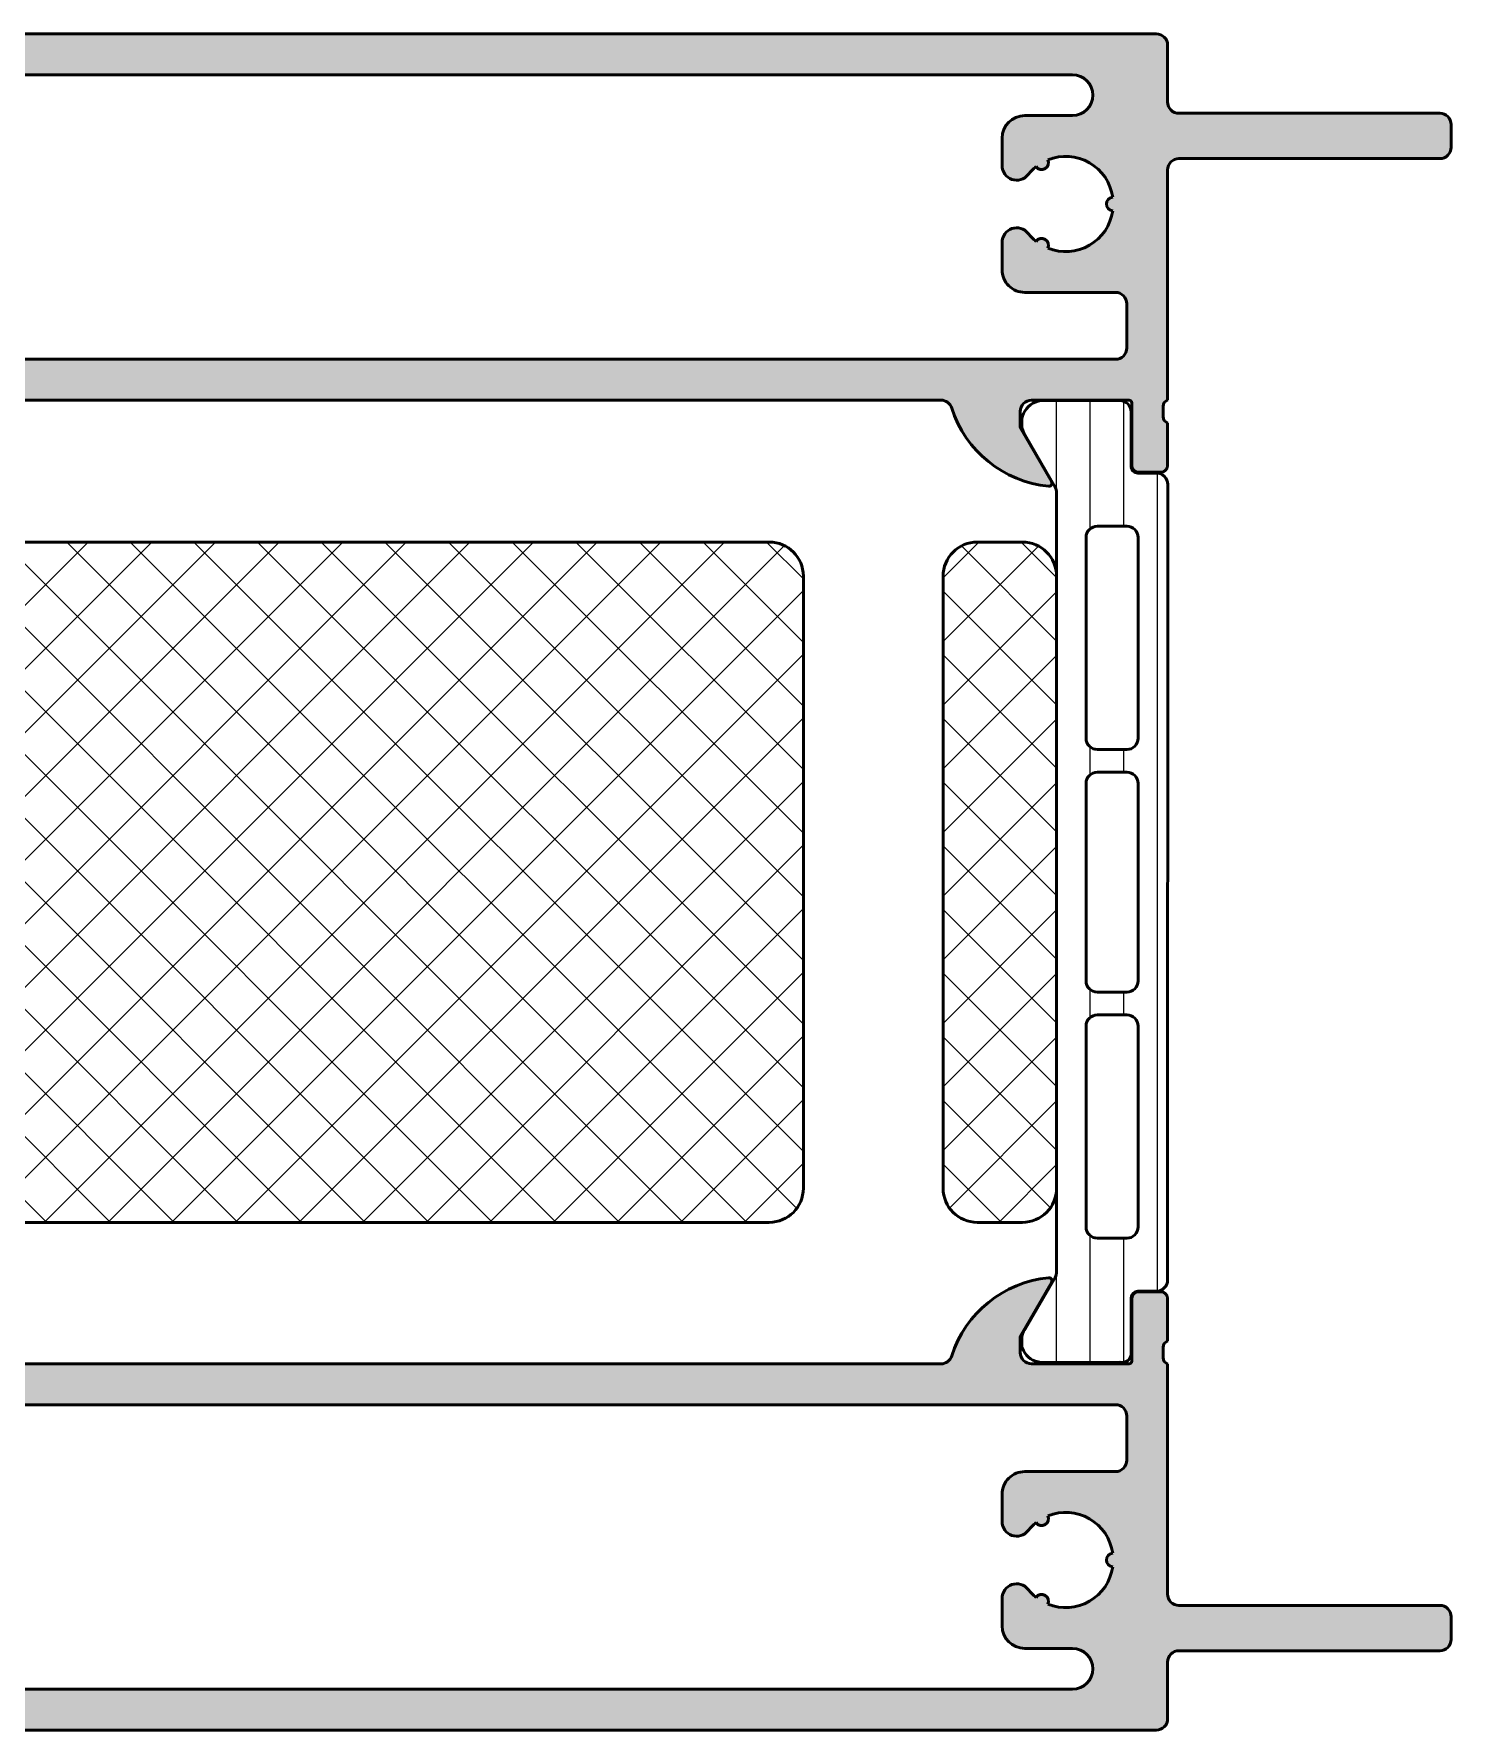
# Model space of a CAD drawing. Extents: x -13 to 113, y 0 to 75.
# Drawn here: x 50 to 112.5, y 0 to 74.8 of the extents above; entities that cross this region are included whole.
import ezdxf

# ---------------------------------------------------------------- set-up
doc = ezdxf.new("R2010")
doc.units = 0
for name, color, linetype, lineweight in [('0S-Alu contour', 7, 'Continuous', 50), ('0S-Alu hatch', 252, 'Continuous', 25), ('0S-Plastic contour', 254, 'Continuous', 50), ('0S-Plastic hatch', 253, 'Continuous', 25), ('0S-PT contour', 91, 'Continuous', 50), ('0S-PT hatch', 103, 'Continuous', 25)]:
    doc.layers.add(name, color=color, linetype=linetype, lineweight=lineweight)
pattern_1 = [(135, (0, 0), (-1.403165018917055, -1.403165018917055), []), (225, (0, 0), (1.403165018917055, -1.403165018917055), [])]

# ---------------------------------------------------------------- blocks, each defined once
blk = doc.blocks.new('361490__00888C1B_1EA2_443B_A44E_AD9E6D1DE058_')
at = {"layer": '0S-Alu hatch'}
h = blk.add_hatch(color=256, dxfattribs=at)
edge = h.paths.add_edge_path()
edge.add_line((2.84e-14, 16.15057605222984), (-2.84e-14, 6.000576052229931))
edge.add_ellipse((-0.5000000000000427, 6.000576052229944), major_axis=(-0.5000000000000142, 0), ratio=1, start_angle=90.00000000000489, end_angle=180, ccw=False)
edge.add_line((-0.5, 5.500576052229931), (-11.99999999999997, 5.500576052229902))
edge.add_arc((-12.00000000000002, 5.000576052229924), 0.4999999999999787, 89.99999999999451, 180)
edge.add_line((-12.5, 5.000576052229924), (-12.49999999999997, 4.000576052229931))
edge.add_arc((-12.00000000000002, 4.000576052229882), 0.4999999999999512, 180, 269.9999999999864)
edge.add_line((-12.00000000000014, 3.500576052229931), (-0.5000000000000285, 3.500576052229931))
edge.add_ellipse((-0.4999999999999789, 3.00057605222998), major_axis=(-0.4999999999999503, 0), ratio=1, start_angle=180, end_angle=270.0000000000057, ccw=False)
edge.add_line((-2.84e-14, 3.00057605222998), (0, 0.5005760522298885))
edge.add_arc((0.5000000000000498, 0.5005760522299099), 0.5000000000000498, 180, 270.0000000000073)
edge.add_line((0.5000000000001136, 0.0005760522298601), (99.50000000000001, 0.0005760522298885))
edge.add_arc((99.50000000000009, 0.500576052229838), 0.4999999999999432, 269.9999999999951, 360)
edge.add_line((100, 0.500576052229838), (100.0000000000001, 3.000576052229996))
edge.add_ellipse((100.5000000000001, 3.000576052229956), major_axis=(-0.5, 0), ratio=1, start_angle=269.99999999999676, end_angle=360, ccw=False)
edge.add_line((100.5000000000001, 3.500576052229959), (112.0000000000001, 3.500576052229931))
edge.add_arc((112, 4.000576052229934), 0.5, 270.0000000000033, 360)
edge.add_line((112.5000000000001, 4.000576052229934), (112.5000000000001, 5.000576052229931))
edge.add_arc((112, 5.000576052229938), 0.4999999999999929, 0, 89.99999999999837)
edge.add_line((112.0000000000001, 5.500576052229931), (100.5000000000001, 5.500576052229931))
edge.add_ellipse((100.5000000000001, 6.000576052229959), major_axis=(-0.5000000000000285, 0), ratio=1, start_angle=0, end_angle=90, ccw=False)
edge.add_line((100, 6.000576052229956), (100, 16.15057605222959))
edge.add_ellipse((100.0788364465431, 16.41809664422295), major_axis=(-0.2788950563276957, 0), ratio=1, start_angle=-1.16458937409908, end_angle=73.58012358050388, ccw=False)
edge.add_line((99.79999899999986, 16.42376505222134), (99.79999899999984, 16.87735905222131))
edge.add_ellipse((100.078867095643, 16.88301971169838), major_axis=(-0.2789255417371296, 0), ratio=1, start_angle=-73.57540544464848, end_angle=1.1628700728909962, ccw=False)
edge.add_line((99.99999999999984, 17.15056305222132), (99.99999999999984, 19.03057405222982))
edge.add_arc((99.69999999999985, 19.03057405222983), 0.3000000000000114, 0, 90)
edge.add_line((99.69999999999985, 19.33057405222984), (98.72002568095706, 19.33057405222984))
edge.add_arc((98.72002568095706, 19.03057405222983), 0.3000000000000114, 90, 180)
edge.add_line((98.42002568095705, 19.03057405222983), (98.42002568095705, 16.27057605222983))
edge.add_ellipse((98.30002568095716, 16.27057605222984), major_axis=(-0.1199999999998908, 0), ratio=1, start_angle=89.99999999999329, end_angle=180, ccw=False)
edge.add_line((98.30002568095713, 16.15057605222995), (94.00000000000016, 16.15057605222989))
edge.add_ellipse((94.00000000000009, 16.65057605222997), major_axis=(-0.5000000000000746, 0), ratio=1, start_angle=0, end_angle=90.00000000000807, ccw=False)
edge.add_line((93.50000000000001, 16.65057605222998), (93.50000000000001, 17.35057605222997))
edge.add_line((93.50000000000001, 17.35057605222997), (94.88149545762236, 19.7433963752575))
edge.add_arc((94.76188021535174, 19.81245626758164), 0.1381197846482558, 329.9999999999967, 455.6225775507792)
edge.add_arc((95.23822324117386, 14.97396719038199), 5.000000000000095, 95.62257755079318, 162.2515836439293)
edge.add_ellipse((90, 16.65057605222994), major_axis=(-0.4999999999999985, 0), ratio=1, start_angle=89.9999999999967, end_angle=162.2515836439221, ccw=False)
edge.add_line((89.99999999999999, 16.15057605222995), (9.999999999999915, 16.15057605222998))
edge.add_ellipse((10.01476638219809, 16.67080668091023), major_axis=(-0.5204401531975313, 0), ratio=1, start_angle=19.37428040455228, end_angle=88.37413595151043, ccw=False)
edge.add_arc((4.761776758826153, 14.97396719038136), 5.000000000000794, 17.74841635607047, 84.3774224492072)
edge.add_arc((5.238119784648316, 19.81245626758166), 0.1381197846482987, 84.37742244922666, 210.0000000000198)
edge.add_line((5.118504542377677, 19.74339637525747), (6.500000000000057, 17.35057605222982))
edge.add_line((6.500000000000057, 17.35057605222982), (6.500000000000027, 16.65057605222989))
edge.add_ellipse((6.000000000000049, 16.65057605222987), major_axis=(-0.4999999999999778, 0), ratio=1, start_angle=89.9999999999975, end_angle=180, ccw=False)
edge.add_line((6.000000000000027, 16.15057605222989), (1.699974319042705, 16.15057605222995))
edge.add_ellipse((1.699974319042709, 16.27057605222984), major_axis=(-0.119999999999898, 0), ratio=1, start_angle=0, end_angle=89.99999999999778, ccw=False)
edge.add_line((1.579974319042812, 16.27057605222984), (1.579974319042812, 19.03057405222983))
edge.add_arc((1.279974319042807, 19.03057405222983), 0.3000000000000078, 0, 89.99999999999957)
edge.add_line((1.279974319042809, 19.33057405222984), (0.3000000000000267, 19.33057405222984))
edge.add_arc((0.3000000000000302, 19.03057405222984), 0.3000000000000042, 90.00000000000067, 180)
edge.add_line((2.61e-14, 19.03057405222984), (2.61e-14, 17.15056305222133))
edge.add_ellipse((-0.0788670956431501, 16.88301971169838), major_axis=(-0.2789255417371566, 0), ratio=1, start_angle=178.8371299271139, end_angle=253.5754054446439, ccw=False)
edge.add_line((0.2000010000000264, 16.87735905222132), (0.2000010000000264, 16.42376505222133))
edge.add_ellipse((-0.0788364465430185, 16.41809664422295), major_axis=(-0.278895056327432, 0), ratio=1, start_angle=106.4198764194933, end_angle=181.1645893740976, ccw=False)
edge = h.paths.add_edge_path()
edge.add_line((7.300000000000153, 9.192773065760974), (7.300000000000096, 10.40057605222995))
edge.add_arc((6.300000000000097, 10.40057605222989), 0.9999999999999982, 0, 90.00000000000168)
edge.add_line((6.300000000000068, 11.40057605222989), (2.300000000000039, 11.40057605222989))
edge.add_ellipse((2.300000000000041, 11.90057605222989), major_axis=(-0.5000000000000018, 0), ratio=1, start_angle=0, end_angle=89.99999999999977, ccw=False)
edge.add_line((1.800000000000039, 11.90057605222989), (1.800000000000068, 13.85057605222995))
edge.add_ellipse((2.300000000000054, 13.85057605222995), major_axis=(-0.4999999999999858, 0), ratio=1, start_angle=270.00000000000165, end_angle=360, ccw=False)
edge.add_line((2.300000000000039, 14.35057605222994), (97.70000000000003, 14.35057605222994))
edge.add_ellipse((97.70000000000003, 13.85057605222994), major_axis=(-0.5, 0), ratio=1, start_angle=180, end_angle=270, ccw=False)
edge.add_line((98.20000000000002, 13.85057605222994), (98.20000000000002, 11.90057605222995))
edge.add_ellipse((97.70000000000003, 11.90057605222995), major_axis=(-0.5000000000000018, 0), ratio=1, start_angle=90, end_angle=180, ccw=False)
edge.add_line((97.70000000000003, 11.40057605222995), (93.69999999999995, 11.40057605222989))
edge.add_arc((93.69999999999995, 10.40057605222991), 0.9999999999999857, 89.9999999999992, 180)
edge.add_line((92.69999999999996, 10.40057605222991), (92.69999999999987, 9.192773065760962))
edge.add_arc((93.3421970135309, 9.192773065760962), 0.6421970135309991, 180, 321.8956699063645)
edge.add_ellipse((95.49999999999993, 7.500576052229712), major_axis=(-2.10000000000008, 0), ratio=1, start_angle=308.1920875163004, end_angle=321.89566990636, ccw=False)
edge.add_arc((94.45, 9.319229400177202), 0.2999999999999972, 214.0960437581532, 385.903956241851)
edge.add_ellipse((95.50000000000004, 7.500576052229932), major_axis=(-2.099999999999979, 0), ratio=1, start_angle=188.1920875163048, end_angle=291.807912483697, ccw=False)
edge.add_arc((97.60000000000005, 7.500576052229916), 0.3000000000000178, 94.09604375815768, 265.903956241845)
edge.add_ellipse((95.50000000000004, 7.5005760522299), major_axis=(-2.099999999999988, 0), ratio=1, start_angle=68.1920875163035, end_angle=171.8079124836954, ccw=False)
edge.add_arc((94.45000000000005, 5.681922704282604), 0.2999999999999592, 334.0960437581495, 505.90395624185)
edge.add_ellipse((95.50000000000026, 7.500576052230282), major_axis=(-2.100000000000419, 0), ratio=1, start_angle=38.10433009363737, end_angle=51.807912483697976, ccw=False)
edge.add_arc((93.34219701353092, 5.808379038698923), 0.6421970135309607, 38.10433009363543, 180)
edge.add_line((92.69999999999996, 5.808379038698923), (92.69999999999996, 4.600576052229911))
edge.add_arc((93.69999999999995, 4.600576052229911), 1, 180, 270)
edge.add_line((93.69999999999995, 3.600576052229911), (95.79999999999993, 3.600576052229939))
edge.add_ellipse((95.79999999999993, 2.700576052229934), major_axis=(-0.9000000000000056, 0), ratio=1, start_angle=90, end_angle=270, ccw=False)
edge.add_line((95.79999999999993, 1.800576052229928), (4.200000000000102, 1.800576052229928))
edge.add_ellipse((4.200000000000102, 2.700576052229934), major_axis=(-0.9000000000000056, 0), ratio=1, start_angle=-90, end_angle=90, ccw=False)
edge.add_line((4.200000000000102, 3.600576052229939), (6.300000000000096, 3.600576052229882))
edge.add_arc((6.300000000000082, 4.600576052229868), 0.9999999999999857, 270.0000000000008, 360)
edge.add_line((7.300000000000068, 4.600576052229868), (7.300000000000068, 5.808379038698916))
edge.add_arc((6.657802986469106, 5.808379038698923), 0.6421970135309618, 0, 141.8956699063645)
edge.add_ellipse((4.499999999999824, 7.500576052229922), major_axis=(-2.100000000000156, 0), ratio=1, start_angle=128.1920875163088, end_angle=141.8956699063696, ccw=False)
edge.add_arc((5.550000000000061, 5.681922704282603), 0.2999999999999656, 34.09604375814961, 205.9039562418488)
edge.add_ellipse((4.500000000000034, 7.500576052229912), major_axis=(-2.100000000000001, 0), ratio=1, start_angle=8.19208751630498, end_angle=111.8079124836971, ccw=False)
edge.add_arc((2.400000000000019, 7.500576052229903), 0.3000000000000039, 274.0960437581553, 445.9039562418392)
edge.add_ellipse((4.50000000000006, 7.500576052229918), major_axis=(-2.099999999999994, 0), ratio=1, start_angle=248.19208751630362, end_angle=351.8079124836957, ccw=False)
edge.add_arc((5.550000000000046, 9.319229400177228), 0.2999999999999528, 154.0960437581496, 325.9039562418493)
edge.add_ellipse((4.499999999999863, 7.500576052229741), major_axis=(-2.100000000000248, 0), ratio=1, start_angle=218.1043300936354, end_angle=231.8079124836955, ccw=False)
edge.add_arc((6.657802986469143, 9.192773065760967), 0.6421970135310096, 218.1043300936354, 360)
at = {"layer": '0S-Alu contour', "color": 7}
for points in [[(5.118504542377677, 19.74339637525747), (6.500000000000057, 17.35057605222982), (6.500000000000027, 16.65057605222989)], [(93.50000000000001, 16.65057605222998), (93.50000000000001, 17.35057605222997), (94.88149545762236, 19.7433963752575)], [(2.61e-14, 19.03057405222984), (2.61e-14, 17.15056305222133)], [(1.279974319042809, 19.33057405222984), (0.3000000000000267, 19.33057405222984)], [(1.579974319042812, 16.27057605222984), (1.579974319042812, 19.03057405222983)], [(98.42002568095705, 19.03057405222983), (98.42002568095705, 16.27057605222983)], [(99.69999999999985, 19.33057405222984), (98.72002568095706, 19.33057405222984)], [(99.99999999999984, 17.15056305222132), (99.99999999999984, 19.03057405222982)], [(0.2000010000000264, 16.87735905222132), (0.2000010000000264, 16.42376505222133)], [(99.79999899999986, 16.42376505222134), (99.79999899999984, 16.87735905222131)], [(2.84e-14, 16.15057605222984), (-2.84e-14, 6.000576052229931)], [(6.000000000000027, 16.15057605222989), (1.699974319042705, 16.15057605222995)], [(89.99999999999999, 16.15057605222995), (9.999999999999915, 16.15057605222998)], [(98.30002568095713, 16.15057605222995), (94.00000000000016, 16.15057605222989)], [(100, 6.000576052229956), (100, 16.15057605222959)], [(2.300000000000039, 14.35057605222994), (97.70000000000003, 14.35057605222994)], [(1.800000000000039, 11.90057605222989), (1.800000000000068, 13.85057605222995)], [(98.20000000000002, 13.85057605222994), (98.20000000000002, 11.90057605222995)], [(6.300000000000068, 11.40057605222989), (2.300000000000039, 11.40057605222989)], [(97.70000000000003, 11.40057605222995), (93.69999999999995, 11.40057605222989)], [(7.300000000000153, 9.192773065760974), (7.300000000000096, 10.40057605222995)], [(92.69999999999996, 10.40057605222991), (92.69999999999987, 9.192773065760962)], [(-0.5, 5.500576052229931), (-11.99999999999997, 5.500576052229902)], [(7.300000000000068, 4.600576052229868), (7.300000000000068, 5.808379038698916)], [(92.69999999999996, 5.808379038698923), (92.69999999999996, 4.600576052229911)], [(112.0000000000001, 5.500576052229931), (100.5000000000001, 5.500576052229931)], [(-12.5, 5.000576052229924), (-12.49999999999997, 4.000576052229931)], [(112.5000000000001, 4.000576052229934), (112.5000000000001, 5.000576052229931)], [(-12.00000000000014, 3.500576052229931), (-0.5000000000000285, 3.500576052229931)], [(-2.84e-14, 3.00057605222998), (0, 0.5005760522298885)], [(4.200000000000102, 3.600576052229939), (6.300000000000096, 3.600576052229882)], [(93.69999999999995, 3.600576052229911), (95.79999999999993, 3.600576052229939)], [(100, 0.500576052229838), (100.0000000000001, 3.000576052229996)], [(100.5000000000001, 3.500576052229959), (112.0000000000001, 3.500576052229931)], [(95.79999999999993, 1.800576052229928), (4.200000000000102, 1.800576052229928)], [(0.5000000000001136, 0.0005760522298601), (99.50000000000001, 0.0005760522298885)]]:
    blk.add_lwpolyline(points, dxfattribs=at)
for centre, radius, start, end in [((5.238119784648316, 19.81245626758166), 0.1381197846482987, 84.37742244922666, 210.0000000000198), ((4.761776758826153, 14.97396719038136), 5.000000000000794, 17.74841635607047, 84.3774224492072), ((95.23822324117386, 14.97396719038199), 5.000000000000095, 95.62257755079318, 162.2515836439293), ((94.76188021535174, 19.81245626758164), 0.1381197846482558, 329.9999999999967, 95.62257755077927), ((0.3000000000000302, 19.03057405222984), 0.3000000000000042, 90.00000000000067, 180), ((1.279974319042807, 19.03057405222983), 0.3000000000000078, 0, 89.99999999999957), ((98.72002568095706, 19.03057405222983), 0.3000000000000114, 90, 180), ((99.69999999999985, 19.03057405222983), 0.3000000000000114, 0, 90), ((6.300000000000097, 10.40057605222989), 0.9999999999999982, 0, 90.00000000000168), ((93.69999999999995, 10.40057605222991), 0.9999999999999857, 89.9999999999992, 180), ((5.550000000000046, 9.319229400177228), 0.2999999999999528, 154.0960437581496, 325.9039562418493), ((6.657802986469143, 9.192773065760967), 0.6421970135310096, 218.1043300936354, 0), ((93.3421970135309, 9.192773065760962), 0.6421970135309991, 180, 321.8956699063645), ((94.45, 9.319229400177202), 0.2999999999999972, 214.0960437581532, 25.90395624185103), ((2.400000000000019, 7.500576052229903), 0.3000000000000039, 274.0960437581553, 85.90395624183924), ((97.60000000000005, 7.500576052229916), 0.3000000000000178, 94.09604375815768, 265.903956241845), ((6.657802986469106, 5.808379038698923), 0.6421970135309618, 0, 141.8956699063645), ((93.34219701353092, 5.808379038698923), 0.6421970135309607, 38.10433009363543, 180), ((-12.00000000000002, 5.000576052229924), 0.4999999999999787, 89.99999999999451, 180), ((5.550000000000061, 5.681922704282603), 0.2999999999999656, 34.09604375814961, 205.9039562418488), ((94.45000000000005, 5.681922704282604), 0.2999999999999592, 334.0960437581495, 145.90395624185), ((112, 5.000576052229938), 0.4999999999999929, 0, 89.99999999999837), ((6.300000000000082, 4.600576052229868), 0.9999999999999857, 270.0000000000008, 0), ((93.69999999999995, 4.600576052229911), 1, 180, 270), ((-12.00000000000002, 4.000576052229882), 0.4999999999999512, 180, 269.9999999999864), ((112, 4.000576052229934), 0.5, 270.0000000000033, 0), ((0.5000000000000498, 0.5005760522299099), 0.5000000000000498, 180, 270.0000000000073), ((99.50000000000009, 0.500576052229838), 0.4999999999999432, 269.9999999999951, 0)]:
    blk.add_arc(centre, radius, start, end, dxfattribs=at)
at = {"layer": '0S-Alu contour', "color": 7, "extrusion": (0, 0, -1)}
for centre, radius, start, end in [((0.0788670956431501, 16.88301971169838), 0.2789255417371566, 106.4245945553561, 181.1628700728862), ((-6.000000000000049, 16.65057605222987), 0.4999999999999778, 180, 270.0000000000025), ((-10.01476638219809, 16.67080668091023), 0.5204401531975313, 271.6258640484896, 340.6257195954477), ((-90, 16.65057605222994), 0.4999999999999985, 197.748416356078, 270.0000000000033), ((-94.00000000000009, 16.65057605222997), 0.5000000000000746, 269.9999999999919, 0), ((-100.078867095643, 16.88301971169838), 0.2789255417371296, 358.837129927109, 73.57540544464852), ((0.0788364465430185, 16.41809664422295), 0.278895056327432, 178.8354106259024, 253.5801235805067), ((-1.699974319042709, 16.27057605222984), 0.119999999999898, 270.0000000000022, 0), ((-98.30002568095716, 16.27057605222984), 0.1199999999998909, 180, 270.0000000000068), ((-100.0788364465431, 16.41809664422295), 0.2788950563276957, 286.4198764194961, 1.164589374099114), ((-2.300000000000054, 13.85057605222995), 0.4999999999999858, 0, 89.99999999999837), ((-97.70000000000003, 13.85057605222994), 0.5, 90, 180), ((-2.300000000000041, 11.90057605222989), 0.5000000000000018, 270.0000000000002, 0), ((-97.70000000000003, 11.90057605222995), 0.5000000000000018, 180, 270), ((-4.50000000000006, 7.500576052229918), 2.099999999999994, 8.192087516304314, 111.8079124836964), ((-4.499999999999863, 7.500576052229741), 2.100000000000248, 128.1920875163045, 141.8956699063646), ((-95.49999999999993, 7.500576052229712), 2.10000000000008, 38.10433009363997, 51.80791248369963), ((-95.50000000000004, 7.500576052229932), 2.099999999999979, 68.19208751630296, 171.8079124836952), ((-4.500000000000034, 7.500576052229912), 2.100000000000001, 248.1920875163029, 351.807912483695), ((-95.50000000000004, 7.5005760522299), 2.099999999999988, 188.1920875163047, 291.8079124836966), ((0.5000000000000427, 6.000576052229944), 0.5000000000000142, 180, 269.9999999999951), ((-4.499999999999824, 7.500576052229922), 2.100000000000156, 218.1043300936305, 231.8079124836912), ((-95.50000000000026, 7.500576052230282), 2.100000000000419, 308.192087516302, 321.8956699063626), ((-100.5000000000001, 6.000576052229959), 0.5000000000000285, 270, 0), ((0.4999999999999789, 3.00057605222998), 0.4999999999999503, 89.99999999999433, 180), ((-4.200000000000102, 2.700576052229934), 0.9000000000000056, 270, 90), ((-95.79999999999993, 2.700576052229934), 0.9000000000000056, 90, 270), ((-100.5000000000001, 3.000576052229956), 0.5, 0, 90.00000000000325)]:
    blk.add_arc(centre, radius, start, end, dxfattribs=at)
blk = doc.blocks.new('373900__08D512FA_8497_41EA_87D6_C12C25D03A09_')
at = {"layer": '0S-PT hatch'}
h = blk.add_hatch(dxfattribs=at)
h.set_pattern_fill('ANSI37', color=256, scale=0.625, angle=90, style=0)
h.set_pattern_definition(pattern_1)
edge = h.paths.add_edge_path()
edge.add_line((90.09907605665194, 50.89133491508487), (90.09907605665194, 23.89133491508487))
edge.add_arc((91.599076056652, 23.89133491508491), 1.500000000000039, 180, 269.9999999999978)
edge.add_line((91.59907605665194, 22.39133491508487), (93.59907605665194, 22.39133491508487))
edge.add_arc((93.59907605665192, 23.8913349150849), 1.500000000000014, 270.0000000000005, 360)
edge.add_line((95.09907605665194, 23.8913349150849), (95.09907605665194, 50.89133491508487))
edge.add_arc((93.59907605665185, 50.89133491508482), 1.500000000000049, 0, 89.99999999999675)
edge.add_line((93.59907605665194, 52.39133491508487), (91.59907605665194, 52.39133491508487))
edge.add_arc((91.59907605665192, 50.89133491508491), 1.499999999999985, 89.99999999999946, 180)
at = {"layer": '0S-PT contour', "color": 7}
for points in [[(93.59907605665194, 52.39133491508487), (91.59907605665194, 52.39133491508487)], [(90.09907605665194, 50.89133491508487), (90.09907605665194, 23.89133491508487)], [(95.09907605665194, 23.8913349150849), (95.09907605665194, 50.89133491508487)], [(91.59907605665194, 22.39133491508487), (93.59907605665194, 22.39133491508487)]]:
    blk.add_lwpolyline(points, dxfattribs=at)
for centre, radius, start, end in [((91.59907605665192, 50.89133491508491), 1.499999999999985, 89.99999999999946, 180), ((93.59907605665185, 50.89133491508482), 1.500000000000049, 0, 89.99999999999675), ((91.599076056652, 23.89133491508491), 1.500000000000039, 180, 269.9999999999978), ((93.59907605665192, 23.8913349150849), 1.500000000000014, 270.0000000000005, 0)]:
    blk.add_arc(centre, radius, start, end, dxfattribs=at)
blk = doc.blocks.new('373900__EDFA8651_E4F5_4EF5_B10D_0DA60EFA4CB5_')
at = {"layer": '0S-PT hatch'}
h = blk.add_hatch(dxfattribs=at)
h.set_pattern_fill('ANSI37', color=256, scale=0.625, angle=90, style=0)
h.set_pattern_definition(pattern_1)
edge = h.paths.add_edge_path()
edge.add_line((83.93328841493314, 50.89133491530956), (83.93328841493314, 23.89133491530956))
edge.add_ellipse((82.43328841493314, 23.89133491530957), major_axis=(-1.5, 0), ratio=1, start_angle=90, end_angle=180, ccw=False)
edge.add_line((82.43328841493314, 22.39133491530957), (6.933288414933144, 22.39133491530957))
edge.add_line((6.933288414933144, 22.39133491530957), (4.933288414933143, 25.39133491530957))
edge.add_line((4.933288414933143, 25.39133491530957), (4.933288414933145, 49.39133491530957))
edge.add_line((4.933288414933145, 49.39133491530957), (6.933288414933145, 52.39133491530957))
edge.add_line((6.933288414933145, 52.39133491530957), (82.43328841493314, 52.39133491530957))
edge.add_ellipse((82.43328841493314, 50.89133491530955), major_axis=(-1.500000000000007, 0), ratio=1, start_angle=180, end_angle=269.99999999999943, ccw=False)
at = {"layer": '0S-PT contour', "color": 7}
for points in [[(82.43328841493314, 22.39133491530957), (6.933288414933144, 22.39133491530957), (4.933288414933143, 25.39133491530957), (4.933288414933145, 49.39133491530957), (6.933288414933145, 52.39133491530957), (82.43328841493314, 52.39133491530957)], [(83.93328841493314, 50.89133491530956), (83.93328841493314, 23.89133491530956)]]:
    blk.add_lwpolyline(points, dxfattribs=at)
at = {"layer": '0S-PT contour', "color": 7, "extrusion": (0, 0, -1)}
for centre, radius, start, end in [((-82.43328841493314, 50.89133491530955), 1.500000000000007, 90.00000000000055, 180), ((-82.43328841493314, 23.89133491530957), 1.5, 180, 270)]:
    blk.add_arc(centre, radius, start, end, dxfattribs=at)
blk = doc.blocks.new('284017__E7A730D3_0DEA_406A_85D7_4D999CEAB75F___2A6819DA_A8B4_46AD_A288_9BF6DCE88F80_')
at = {"layer": '0S-Plastic hatch'}
h = blk.add_hatch(dxfattribs=at)
h.set_pattern_fill('ANSI31', color=256, scale=0.4680000000000001, angle=45, style=0)
h.set_pattern_definition([(90, (0, 0), (-1.4859, 0), [])])
edge = h.paths.add_edge_path()
edge.add_line((100.0011126892946, 54.93240410843688), (99.99999999999984, 19.84991075675292))
edge.add_ellipse((99.50000267914001, 19.84992618813722), major_axis=(-0.4999973210979765, 0), ratio=1, start_angle=89.99761772008958, end_angle=179.998231684107, ccw=False)
edge.add_line((99.49998188993733, 19.34992886747143), (98.6896505571224, 19.34995749388962))
edge.add_arc((98.6896396908881, 19.04995749408642), 0.2999999999999954, 89.99792470211386, 179.9979247021014)
edge.add_line((98.3896396910849, 19.0499683603208), (98.38988471166572, 16.64996996693526))
edge.add_ellipse((98.00323744509936, 16.60303040481881), major_axis=(-0.3894861117355895, 0), ratio=1, start_angle=73.07770654417658, end_angle=186.9219209512861, ccw=False)
edge.add_line((97.88986798458957, 16.2304088855011), (94.41332648878372, 16.21625441746377))
edge.add_ellipse((94.47693695443469, 17.14556286792356), major_axis=(-0.9314829506954527, 0), ratio=1, start_angle=-35.05670403344362, end_angle=86.08425477151502, ccw=False)
edge.add_line((93.71443992344527, 17.68059442322531), (95.03299235290166, 19.96420351247468))
edge.add_arc((94.59998869164961, 20.21421917066908), 0.5000000000000517, 329.9979281027697, 359.9978647972849)
edge.add_line((95.09998869130249, 20.21420053751029), (95.10107500373354, 54.56846929310928))
edge.add_arc((94.60107500404284, 54.5684868807311), 0.5000000000000254, 359.9979846069515, 389.9979213014614)
edge.add_line((95.03409677568352, 54.81847117080789), (93.71570977789648, 57.10217577206297))
edge.add_ellipse((94.55698200855524, 57.64278022615747), major_axis=(-0.9999960709244655, 0), ratio=1, start_angle=-81.82046724598717, end_angle=32.724940801954915, ccw=False)
edge.add_line((94.41470721164103, 58.63260345483388), (97.89124870744689, 58.63247680736979))
edge.add_ellipse((97.89123323682712, 58.13248083016354), major_axis=(-0.4999959774455817, 0), ratio=1, start_angle=179.9976222209286, end_angle=269.99822718329847, ccw=False)
edge.add_line((98.39122921384214, 58.13246008029366), (98.39081033362933, 55.73246171095516))
edge.add_arc((98.69081033343257, 55.73245084472084), 0.2999999999999972, 179.9979247021014, 269.9979247021139)
edge.add_line((98.69079946719823, 55.43245084491764), (99.50113080001314, 55.43242221849943))
edge.add_ellipse((99.50111536862885, 54.93242489763961), major_axis=(-0.4999973210979481, 0), ratio=1, start_angle=179.9976177199983, end_angle=269.99823168414235, ccw=False)
edge = h.paths.add_edge_path()
edge.add_line((98.70055130141579, 43.74134421148498), (98.70055130141579, 52.59135336675832))
edge.add_arc((98.20056656020486, 52.59135336676351), 0.4999847412109306, 0, 90)
edge.add_line((98.20056656020486, 53.09133810797444), (96.90055587905252, 53.09133810797444))
edge.add_arc((96.9005558790525, 52.59132284918539), 0.5000152587890553, 89.99999999999837, 180)
edge.add_line((96.40054062026346, 52.59132284918539), (96.40054062026346, 43.74134421149012))
edge.add_arc((96.9005369809068, 43.74134057213344), 0.499996360656568, 179.9995829571354, 270.0004170425911)
edge.add_line((96.90054062026346, 43.24134421149012), (98.20053472653134, 43.24134421149012))
edge.add_arc((98.20055129932818, 43.74134421330309), 0.5000000020876221, 269.9981008973838, 360)
edge = h.paths.add_edge_path()
edge.add_line((96.40054062026346, 41.74134421148493), (96.40054062026346, 33.04133810796925))
edge.add_arc((96.90054062026348, 33.04133810797445), 0.5000000000000143, 180, 269.999999998808)
edge.add_line((96.90054062025307, 32.54133810797444), (98.2005513014054, 32.54133810797444))
edge.add_arc((98.20055130141581, 33.04133810797444), 0.5, 269.9999999988063, 360)
edge.add_line((98.70055130141581, 33.04133810797444), (98.70055130141579, 41.74134421148492))
edge.add_arc((98.20055130141581, 41.74134421149012), 0.5000000000000001, 0, 90)
edge.add_line((98.20055130141581, 42.24134421149012), (96.90054062026344, 42.24134421149012))
edge.add_arc((96.90054062026344, 41.74134421149013), 0.4999999999999893, 90, 180)
edge = h.paths.add_edge_path()
edge.add_line((98.70055130142619, 22.19134421218343), (98.70055130142619, 31.04133810866769))
edge.add_arc((98.20055129926888, 31.04133810679024), 0.5000000021573064, 0, 90.00189908949562)
edge.add_line((98.20053472658655, 31.5413381086729), (96.90054062027384, 31.54133810867291))
edge.add_arc((96.90053698091711, 31.04134174802964), 0.4999963606565103, 89.99958295740409, 180.0004170428646)
edge.add_line((96.40054062027384, 31.04133810867058), (96.40054062027384, 22.19134421218859))
edge.add_arc((96.90053698091722, 22.19134057283195), 0.4999963606566213, 179.9995829571354, 270.0004170425845)
edge.add_line((96.90054062027384, 21.69134421218858), (98.20053472654175, 21.69134421218859))
edge.add_arc((98.20055129933857, 22.19134421400155), 0.5000000020876203, 269.9981008973821, 360)
at = {"layer": '0S-Alu contour', "color": 7}
for points in [[(96.40054062026346, 52.59132284918539), (96.40054062026346, 43.74134421149012)], [(98.20056656020486, 53.09133810797444), (96.90055587905252, 53.09133810797444)], [(98.70055130141579, 43.74134421148498), (98.70055130141579, 52.59135336675832)], [(96.90054062026346, 43.24134421149012), (98.20053472653134, 43.24134421149012)], [(98.20055130141581, 42.24134421149012), (96.90054062026344, 42.24134421149012)], [(96.40054062026346, 41.74134421148493), (96.40054062026346, 33.04133810796925)], [(98.70055130141581, 33.04133810797444), (98.70055130141579, 41.74134421148492)], [(96.90054062025307, 32.54133810797444), (98.2005513014054, 32.54133810797444)], [(98.20053472658655, 31.5413381086729), (96.90054062027384, 31.54133810867291)], [(96.40054062027384, 31.04133810867058), (96.40054062027384, 22.19134421218859)], [(98.70055130142619, 22.19134421218343), (98.70055130142619, 31.04133810866769)], [(96.90054062027384, 21.69134421218858), (98.20053472654175, 21.69134421218859)]]:
    blk.add_lwpolyline(points, dxfattribs=at)
for centre, radius, start, end in [((96.9005558790525, 52.59132284918539), 0.5000152587890553, 89.99999999999837, 180), ((98.20056656020486, 52.59135336676351), 0.4999847412109306, 0, 90), ((96.9005369809068, 43.74134057213344), 0.499996360656568, 179.9995829571354, 270.0004170425911), ((98.20055129932818, 43.74134421330309), 0.5000000020876221, 269.9981008973838, 0), ((96.90054062026344, 41.74134421149013), 0.4999999999999893, 90, 180), ((98.20055130141581, 41.74134421149012), 0.5000000000000001, 0, 90), ((96.90054062026348, 33.04133810797445), 0.5000000000000143, 180, 269.999999998808), ((98.20055130141581, 33.04133810797444), 0.5, 269.9999999988063, 0), ((96.90053698091711, 31.04134174802964), 0.4999963606565103, 89.99958295740409, 180.0004170428646), ((98.20055129926888, 31.04133810679024), 0.5000000021573064, 0, 90.00189908949562), ((96.90053698091722, 22.19134057283195), 0.4999963606566213, 179.9995829571354, 270.0004170425845), ((98.20055129933857, 22.19134421400155), 0.5000000020876203, 269.9981008973821, 0)]:
    blk.add_arc(centre, radius, start, end, dxfattribs=at)
at = {"layer": '0S-Plastic contour', "color": 7}
for points in [[(94.41470721164103, 58.63260345483388), (97.89124870744689, 58.63247680736979)], [(98.39122921384214, 58.13246008029366), (98.39081033362933, 55.73246171095516)], [(95.03409677568352, 54.81847117080789), (93.71570977789648, 57.10217577206297)], [(98.69079946719823, 55.43245084491764), (99.50113080001314, 55.43242221849943)], [(100.0011126892946, 54.93240410843688), (99.99999999999984, 19.84991075675292)], [(95.09998869130249, 20.21420053751029), (95.10107500373354, 54.56846929310928)], [(93.71443992344527, 17.68059442322531), (95.03299235290166, 19.96420351247468)], [(98.3896396910849, 19.0499683603208), (98.38988471166572, 16.64996996693526)], [(99.49998188993733, 19.34992886747143), (98.6896505571224, 19.34995749388962)], [(97.88986798458957, 16.2304088855011), (94.41332648878372, 16.21625441746377)]]:
    blk.add_lwpolyline(points, dxfattribs=at)
at = {"layer": '0S-Plastic contour', "color": 7, "extrusion": (0, 0, -1)}
for centre, radius, start, end in [((-94.55698200855524, 57.64278022615747), 0.9999960709244655, 327.2750591980451, 81.82046724598717), ((-97.89123323682712, 58.13248083016354), 0.4999959774455817, 90.00177281670156, 180.0023777790715), ((-99.50111536862885, 54.93242489763961), 0.4999973210979481, 90.00176831585765, 180.0023822800018), ((-99.50000267914001, 19.84992618813722), 0.4999973210979765, 180.001768315893, 270.0023822799104), ((-94.47693695443469, 17.14556286792356), 0.9314829506954527, 273.915745228485, 35.05670403344357), ((-98.00323744509936, 16.60303040481881), 0.3894861117355895, 173.0780790487139, 286.9222934558234)]:
    blk.add_arc(centre, radius, start, end, dxfattribs=at)
at = {"layer": '0S-Plastic contour', "color": 7}
for centre, radius, start, end in [((98.69081033343257, 55.73245084472084), 0.2999999999999972, 179.9979247021014, 269.9979247021139), ((94.60107500404284, 54.5684868807311), 0.5000000000000254, 359.9979846069515, 29.99792130146136), ((94.59998869164961, 20.21421917066908), 0.5000000000000517, 329.9979281027697, 359.9978647972849), ((98.6896396908881, 19.04995749408642), 0.2999999999999954, 89.99792470211386, 179.9979247021014)]:
    blk.add_arc(centre, radius, start, end, dxfattribs=at)
blk = doc.blocks.new('361490__2F70AB9C_D11C_4582_B77F_A9EA579629AE_')
at = {"layer": '0S-Alu hatch'}
h = blk.add_hatch(color=256, dxfattribs=at)
edge = h.paths.add_edge_path()
edge.add_line((0, 74.29942394777011), (-2.84e-14, 71.79942394776995))
edge.add_ellipse((-0.4999999999999901, 71.79942394777), major_axis=(-0.4999999999999617, 0), ratio=1, start_angle=89.99999999999562, end_angle=180, ccw=False)
edge.add_line((-0.5000000000000286, 71.29942394777005), (-12.00000000000014, 71.29942394777007))
edge.add_arc((-12.00000000000002, 70.79942394777012), 0.4999999999999539, 90.00000000001405, 180)
edge.add_line((-12.49999999999997, 70.79942394777012), (-12.5, 69.79942394777001))
edge.add_arc((-12.00000000000004, 69.79942394777007), 0.4999999999999716, 180, 270.000000000008)
edge.add_line((-11.99999999999997, 69.2994239477701), (-0.5, 69.29942394777007))
edge.add_ellipse((-0.5000000000000867, 68.79942394777002), major_axis=(-0.5000000000000285, 0), ratio=1, start_angle=180, end_angle=269.9999999999901, ccw=False)
edge.add_line((-5.55e-14, 68.79942394777002), (2.84e-14, 58.64942394777016))
edge.add_ellipse((-0.0788364465430374, 58.38190335577704), major_axis=(-0.2788950563274408, 0), ratio=1, start_angle=178.835410625902, end_angle=253.58012358050348, ccw=False)
edge.add_line((0.2000010000000195, 58.37623494777866), (0.2000010000000264, 57.92264094777867))
edge.add_ellipse((-0.0788670956431361, 57.91698028830159), major_axis=(-0.2789255417371444, 0), ratio=1, start_angle=106.42459455535419, end_angle=181.1628700728909, ccw=False)
edge.add_line((2.64e-14, 57.64943694777866), (2.61e-14, 55.76942594777015))
edge.add_arc((0.3000000000000415, 55.76942594777015), 0.3000000000000114, 180, 269.9999999999972)
edge.add_line((0.3000000000000267, 55.46942594777014), (1.279974319042809, 55.46942594777014))
edge.add_arc((1.279974319042808, 55.76942594777015), 0.3000000000000065, 270.0000000000001, 360)
edge.add_line((1.579974319042815, 55.76942594777015), (1.579974319042812, 58.52942394777016))
edge.add_ellipse((1.6999743190427, 58.52942394777015), major_axis=(-0.1199999999998873, 0), ratio=1, start_angle=269.99999999999767, end_angle=360, ccw=False)
edge.add_line((1.699974319042705, 58.64942394777003), (6.000000000000027, 58.6494239477701))
edge.add_ellipse((6.000000000000019, 58.14942394777009), major_axis=(-0.5000000000000071, 0), ratio=1, start_angle=180, end_angle=269.9999999999991, ccw=False)
edge.add_line((6.500000000000024, 58.1494239477701), (6.500000000000057, 57.44942394777017))
edge.add_line((6.500000000000057, 57.44942394777017), (5.118504542377677, 55.05660362474252))
edge.add_arc((5.23811978464831, 54.98754373241832), 0.1381197846482907, 149.9999999999765, 275.6225775507756)
edge.add_arc((4.76177675882616, 59.82603280961862), 5.000000000000786, 275.6225775507928, 342.2515836439295)
edge.add_ellipse((10.01476638219811, 58.12919331908974), major_axis=(-0.5204401531975492, 0), ratio=1, start_angle=271.62586404849003, end_angle=340.62571959544584, ccw=False)
edge.add_line((9.99999999999992, 58.64942394777001), (89.99999999999999, 58.64942394777004))
edge.add_ellipse((90.00000000000006, 58.14942394777007), major_axis=(-0.4999999999999716, 0), ratio=1, start_angle=197.7484163560775, end_angle=270.0000000000098, ccw=False)
edge.add_arc((95.23822324117396, 59.82603280961808), 5.000000000000183, 197.7484163560713, 264.3774224492058)
edge.add_arc((94.76188021535172, 54.9875437324184), 0.1381197846482505, 264.3774224492283, 389.9999999999837)
edge.add_line((94.88149545762236, 55.05660362474249), (93.50000000000003, 57.44942394777003))
edge.add_line((93.50000000000003, 57.44942394777003), (93.50000000000003, 58.14942394777007))
edge.add_ellipse((94.00000000000018, 58.1494239477699), major_axis=(-0.5000000000001421, 0), ratio=1, start_angle=270.00000000000165, end_angle=360, ccw=False)
edge.add_line((94.00000000000016, 58.64942394777004), (98.30002568095713, 58.64942394777004))
edge.add_ellipse((98.3000256809571, 58.52942394777009), major_axis=(-0.1199999999999477, 0), ratio=1, start_angle=180, end_angle=269.99999999997965, ccw=False)
edge.add_line((98.42002568095705, 58.5294239477701), (98.42002568095705, 55.76942594777017))
edge.add_arc((98.72002568095704, 55.76942594777015), 0.3000000000000114, 180, 270.0000000000054)
edge.add_line((98.72002568095706, 55.46942594777014), (99.69999999999986, 55.46942594777014))
edge.add_arc((99.69999999999982, 55.76942594777023), 0.300000000000054, 270.0000000000081, 360)
edge.add_line((99.99999999999987, 55.76942594777023), (99.99999999999984, 57.64943694777868))
edge.add_ellipse((100.078867095643, 57.91698028830161), major_axis=(-0.2789255417371463, 0), ratio=1, start_angle=-1.1628700728890067, end_angle=73.57540544464331, ccw=False)
edge.add_line((99.79999899999989, 57.92264094777869), (99.79999899999989, 58.37623494777865))
edge.add_ellipse((100.0788364465432, 58.38190335577699), major_axis=(-0.2788950563277071, 0), ratio=1, start_angle=-73.58012358050439, end_angle=1.1645893740897009, ccw=False)
edge.add_line((100, 58.64942394777038), (100, 68.79942394777005))
edge.add_ellipse((100.5000000000001, 68.79942394777007), major_axis=(-0.5000000000000142, 0), ratio=1, start_angle=269.99999999999676, end_angle=360, ccw=False)
edge.add_line((100.5000000000001, 69.29942394777008), (112.0000000000001, 69.29942394777007))
edge.add_arc((112, 69.7994239477701), 0.5000000000000285, 270.0000000000033, 360)
edge.add_line((112.5000000000001, 69.7994239477701), (112.5000000000001, 70.79942394777005))
edge.add_arc((112.0000000000001, 70.79942394777005), 0.5000000000000142, 0, 89.99999999999675)
edge.add_line((112.0000000000001, 71.29942394777007), (100.5000000000001, 71.29942394777002))
edge.add_ellipse((100.5000000000002, 71.79942394777012), major_axis=(-0.5000000000000853, 0), ratio=1, start_angle=0, end_angle=89.99999999999193, ccw=False)
edge.add_line((100.0000000000001, 71.79942394777014), (100, 74.2994239477702))
edge.add_arc((99.49999999999994, 74.2994239477701), 0.5000000000000142, 0, 89.99999999999186)
edge.add_line((99.50000000000001, 74.79942394777011), (0.5000000000001137, 74.79942394777014))
edge.add_arc((0.5000000000000746, 74.29942394777007), 0.5000000000000746, 89.99999999999552, 180)
edge = h.paths.add_edge_path()
edge.add_line((7.300000000000069, 68.99162096130108), (7.300000000000069, 70.19942394777011))
edge.add_arc((6.300000000000103, 70.19942394777014), 0.9999999999999715, 0, 90.0000000000004)
edge.add_line((6.300000000000096, 71.19942394777011), (4.200000000000102, 71.19942394777004))
edge.add_ellipse((4.200000000000104, 72.09942394777006), major_axis=(-0.9000000000000056, 0), ratio=1, start_angle=-89.99999999999989, end_angle=89.99999999999989, ccw=False)
edge.add_line((4.200000000000102, 72.99942394777007), (95.79999999999993, 72.99942394777007))
edge.add_ellipse((95.79999999999993, 72.09942394777008), major_axis=(-0.8999999999999914, 0), ratio=1, start_angle=90, end_angle=270, ccw=False)
edge.add_line((95.79999999999993, 71.19942394777009), (93.69999999999995, 71.19942394777003))
edge.add_arc((93.70000000000005, 70.19942394776996), 1.000000000000071, 90.00000000000487, 180)
edge.add_line((92.69999999999997, 70.19942394776996), (92.69999999999992, 68.99162096130101))
edge.add_arc((93.34219701353088, 68.99162096130101), 0.6421970135309678, 180, 321.8956699063722)
edge.add_ellipse((95.49999999999744, 67.29942394777275), major_axis=(-2.099999999996319, 0), ratio=1, start_angle=308.19208751629384, end_angle=321.89566990638025, ccw=False)
edge.add_arc((94.45000000000005, 69.11807729571737), 0.299999999999982, 214.0960437581421, 385.9039562418522)
edge.add_ellipse((95.50000000000001, 67.2994239477701), major_axis=(-2.099999999999973, 0), ratio=1, start_angle=188.1920875163048, end_angle=291.80791248369553, ccw=False)
edge.add_arc((97.60000000000007, 67.29942394777008), 0.3000000000000189, 94.09604375816583, 265.9039562418396)
edge.add_ellipse((95.50000000000001, 67.29942394777017), major_axis=(-2.100000000000007, 0), ratio=1, start_angle=68.19208751630413, end_angle=171.8079124836927, ccw=False)
edge.add_arc((94.44999999999997, 65.48077059982278), 0.2999999999999865, 334.096043758166, 505.903956241842)
edge.add_ellipse((95.49999999999628, 67.2994239477669), major_axis=(-2.099999999995159, 0), ratio=1, start_angle=38.10433009362879, end_angle=51.80791248372128, ccw=False)
edge.add_arc((93.3421970135309, 65.60722693423902), 0.6421970135310034, 38.10433009363672, 180)
edge.add_line((92.6999999999999, 65.60722693423902), (92.69999999999996, 64.39942394777002))
edge.add_arc((93.69999999999987, 64.39942394777002), 0.9999999999999147, 180, 270.0000000000049)
edge.add_line((93.69999999999995, 63.3994239477701), (97.70000000000003, 63.39942394777004))
edge.add_ellipse((97.70000000000005, 62.89942394777005), major_axis=(-0.4999999999999929, 0), ratio=1, start_angle=180, end_angle=270.00000000000165, ccw=False)
edge.add_line((98.20000000000005, 62.89942394777005), (98.20000000000003, 60.94942394777013))
edge.add_ellipse((97.69999999999997, 60.94942394777013), major_axis=(-0.500000000000057, 0), ratio=1, start_angle=90.00000000000648, end_angle=180, ccw=False)
edge.add_line((97.70000000000003, 60.44942394777007), (2.300000000000039, 60.44942394777006))
edge.add_ellipse((2.30000000000003, 60.94942394777003), major_axis=(-0.4999999999999716, 0), ratio=1, start_angle=0, end_angle=90.00000000000102, ccw=False)
edge.add_line((1.800000000000059, 60.94942394777003), (1.800000000000039, 62.89942394777011))
edge.add_ellipse((2.300000000000033, 62.89942394777011), major_axis=(-0.4999999999999931, 0), ratio=1, start_angle=269.9999999999992, end_angle=360, ccw=False)
edge.add_line((2.30000000000004, 63.3994239477701), (6.300000000000068, 63.39942394777009))
edge.add_arc((6.300000000000118, 64.39942394777007), 0.9999999999999777, 269.9999999999971, 360)
edge.add_line((7.300000000000096, 64.39942394777007), (7.300000000000146, 65.60722693423902))
edge.add_arc((6.657802986469137, 65.60722693423902), 0.6421970135310089, 0, 141.8956699063637)
edge.add_ellipse((4.500000000001421, 67.29942394776859), major_axis=(-2.099999999997994, 0), ratio=1, start_angle=128.1920875163, end_angle=141.8956699063742, ccw=False)
edge.add_arc((5.550000000000045, 65.4807705998228), 0.2999999999999667, 34.09604375814114, 205.9039562418566)
edge.add_ellipse((4.500000000000097, 67.29942394777011), major_axis=(-2.100000000000008, 0), ratio=1, start_angle=8.192087516305094, end_angle=111.80791248369519, ccw=False)
edge.add_arc((2.400000000000004, 67.2994239477701), 0.3000000000000038, 274.0960437581687, 445.9039562418418)
edge.add_ellipse((4.500000000000044, 67.29942394777008), major_axis=(-2.100000000000011, 0), ratio=1, start_angle=248.1920875163029, end_angle=351.8079124836949, ccw=False)
edge.add_arc((5.55000000000007, 69.1180772957174), 0.2999999999999612, 154.0960437581519, 325.9039562418487)
edge.add_ellipse((4.500000000000728, 67.2994239477709), major_axis=(-2.099999999998946, 0), ratio=1, start_angle=218.1043300936277, end_angle=231.8079124836966, ccw=False)
edge.add_arc((6.657802986469109, 68.99162096130108), 0.6421970135309599, 218.1043300936365, 360)
at = {"layer": '0S-Alu contour', "color": 7}
for points in [[(99.50000000000001, 74.79942394777011), (0.5000000000001137, 74.79942394777014)], [(0, 74.29942394777011), (-2.84e-14, 71.79942394776995)], [(100.0000000000001, 71.79942394777014), (100, 74.2994239477702)], [(4.200000000000102, 72.99942394777007), (95.79999999999993, 72.99942394777007)], [(-0.5000000000000286, 71.29942394777005), (-12.00000000000014, 71.29942394777007)], [(6.300000000000096, 71.19942394777011), (4.200000000000102, 71.19942394777004)], [(95.79999999999993, 71.19942394777009), (93.69999999999995, 71.19942394777003)], [(112.0000000000001, 71.29942394777007), (100.5000000000001, 71.29942394777002)], [(-12.49999999999997, 70.79942394777012), (-12.5, 69.79942394777001)], [(112.5000000000001, 69.7994239477701), (112.5000000000001, 70.79942394777005)], [(7.300000000000069, 68.99162096130108), (7.300000000000069, 70.19942394777011)], [(92.69999999999997, 70.19942394776996), (92.69999999999992, 68.99162096130101)], [(-11.99999999999997, 69.2994239477701), (-0.5, 69.29942394777007)], [(100.5000000000001, 69.29942394777008), (112.0000000000001, 69.29942394777007)], [(-5.55e-14, 68.79942394777002), (2.84e-14, 58.64942394777016)], [(100, 58.64942394777038), (100, 68.79942394777005)], [(7.300000000000096, 64.39942394777007), (7.300000000000146, 65.60722693423902)], [(92.6999999999999, 65.60722693423902), (92.69999999999996, 64.39942394777002)], [(1.800000000000059, 60.94942394777003), (1.800000000000039, 62.89942394777011)], [(2.30000000000004, 63.3994239477701), (6.300000000000068, 63.39942394777009)], [(93.69999999999995, 63.3994239477701), (97.70000000000003, 63.39942394777004)], [(98.20000000000005, 62.89942394777005), (98.20000000000003, 60.94942394777013)], [(97.70000000000003, 60.44942394777007), (2.300000000000039, 60.44942394777006)], [(0.2000010000000195, 58.37623494777866), (0.2000010000000264, 57.92264094777867)], [(1.579974319042815, 55.76942594777015), (1.579974319042812, 58.52942394777016)], [(1.699974319042705, 58.64942394777003), (6.000000000000027, 58.6494239477701)], [(9.99999999999992, 58.64942394777001), (89.99999999999999, 58.64942394777004)], [(94.00000000000016, 58.64942394777004), (98.30002568095713, 58.64942394777004)], [(98.42002568095705, 58.5294239477701), (98.42002568095705, 55.76942594777017)], [(99.79999899999989, 57.92264094777869), (99.79999899999989, 58.37623494777865)], [(2.64e-14, 57.64943694777866), (2.61e-14, 55.76942594777015)], [(6.500000000000024, 58.1494239477701), (6.500000000000057, 57.44942394777017), (5.118504542377677, 55.05660362474252)], [(94.88149545762236, 55.05660362474249), (93.50000000000003, 57.44942394777003), (93.50000000000003, 58.14942394777007)], [(99.99999999999987, 55.76942594777023), (99.99999999999984, 57.64943694777868)], [(0.3000000000000267, 55.46942594777014), (1.279974319042809, 55.46942594777014)], [(98.72002568095706, 55.46942594777014), (99.69999999999986, 55.46942594777014)]]:
    blk.add_lwpolyline(points, dxfattribs=at)
for centre, radius, start, end in [((0.5000000000000746, 74.29942394777007), 0.5000000000000746, 89.99999999999552, 180), ((99.49999999999994, 74.2994239477701), 0.5000000000000142, 0, 89.99999999999186), ((-12.00000000000002, 70.79942394777012), 0.4999999999999539, 90.00000000001405, 180), ((6.300000000000103, 70.19942394777014), 0.9999999999999715, 0, 90.0000000000004), ((93.70000000000005, 70.19942394776996), 1.000000000000071, 90.00000000000487, 180), ((112.0000000000001, 70.79942394777005), 0.5000000000000142, 0, 89.99999999999675), ((-12.00000000000004, 69.79942394777007), 0.4999999999999716, 180, 270.000000000008), ((112, 69.7994239477701), 0.5000000000000285, 270.0000000000033, 0), ((5.55000000000007, 69.1180772957174), 0.2999999999999612, 154.0960437581519, 325.9039562418487), ((6.657802986469109, 68.99162096130108), 0.6421970135309599, 218.1043300936365, 0), ((93.34219701353088, 68.99162096130101), 0.6421970135309678, 180, 321.8956699063722), ((94.45000000000005, 69.11807729571737), 0.299999999999982, 214.0960437581421, 25.9039562418522), ((2.400000000000004, 67.2994239477701), 0.3000000000000038, 274.0960437581687, 85.90395624184187), ((97.60000000000007, 67.29942394777008), 0.3000000000000189, 94.09604375816583, 265.9039562418396), ((6.657802986469137, 65.60722693423902), 0.6421970135310089, 0, 141.8956699063637), ((93.3421970135309, 65.60722693423902), 0.6421970135310034, 38.10433009363672, 180), ((5.550000000000045, 65.4807705998228), 0.2999999999999667, 34.09604375814114, 205.9039562418566), ((94.44999999999997, 65.48077059982278), 0.2999999999999865, 334.096043758166, 145.9039562418421), ((6.300000000000118, 64.39942394777007), 0.9999999999999777, 269.9999999999971, 0), ((93.69999999999987, 64.39942394777002), 0.9999999999999147, 180, 270.0000000000049), ((4.76177675882616, 59.82603280961862), 5.000000000000786, 275.6225775507928, 342.2515836439295), ((95.23822324117396, 59.82603280961808), 5.000000000000183, 197.7484163560713, 264.3774224492058), ((0.3000000000000415, 55.76942594777015), 0.3000000000000114, 180, 269.9999999999972), ((1.279974319042808, 55.76942594777015), 0.3000000000000065, 270.0000000000001, 0), ((98.72002568095704, 55.76942594777015), 0.3000000000000114, 180, 270.0000000000054), ((99.69999999999982, 55.76942594777023), 0.300000000000054, 270.0000000000081, 0), ((5.23811978464831, 54.98754373241832), 0.1381197846482907, 149.9999999999765, 275.6225775507756), ((94.76188021535172, 54.9875437324184), 0.1381197846482505, 264.3774224492283, 29.99999999998373)]:
    blk.add_arc(centre, radius, start, end, dxfattribs=at)
at = {"layer": '0S-Alu contour', "color": 7, "extrusion": (0, 0, -1)}
for centre, radius, start, end in [((-4.200000000000104, 72.09942394777006), 0.9000000000000056, 270.0000000000001, 89.99999999999989), ((-95.79999999999993, 72.09942394777008), 0.8999999999999914, 90, 270), ((0.4999999999999901, 71.79942394777), 0.4999999999999617, 180, 270.0000000000045), ((-100.5000000000002, 71.79942394777012), 0.5000000000000853, 270.0000000000081, 0), ((0.5000000000000867, 68.79942394777002), 0.5000000000000285, 90.00000000000992, 180), ((-4.500000000000044, 67.29942394777008), 2.100000000000011, 8.192087516305072, 111.8079124836971), ((-4.500000000000728, 67.2994239477709), 2.099999999998946, 128.1920875163034, 141.8956699063723), ((-95.49999999999744, 67.29942394777275), 2.099999999996319, 38.10433009361974, 51.80791248370615), ((-95.50000000000001, 67.2994239477701), 2.099999999999973, 68.19208751630447, 171.8079124836952), ((-100.5000000000001, 68.79942394777007), 0.5000000000000142, 0, 90.00000000000325), ((-4.500000000000097, 67.29942394777011), 2.100000000000008, 248.1920875163048, 351.8079124836949), ((-95.50000000000001, 67.29942394777017), 2.100000000000007, 188.1920875163073, 291.807912483696), ((-4.500000000001421, 67.29942394776859), 2.099999999997994, 218.1043300936258, 231.8079124837), ((-95.49999999999628, 67.2994239477669), 2.099999999995159, 308.1920875162787, 321.8956699063712), ((-2.300000000000033, 62.89942394777011), 0.4999999999999931, 0, 90.00000000000081), ((-97.70000000000005, 62.89942394777005), 0.4999999999999929, 89.99999999999837, 180), ((-2.30000000000003, 60.94942394777003), 0.4999999999999716, 269.999999999999, 0), ((-97.69999999999997, 60.94942394777013), 0.500000000000057, 180, 269.9999999999935), ((0.0788364465430374, 58.38190335577704), 0.2788950563274408, 106.4198764194965, 181.1645893740981), ((-1.6999743190427, 58.52942394777015), 0.1199999999998873, 0, 90.00000000000234), ((-6.000000000000019, 58.14942394777009), 0.5000000000000071, 90.0000000000009, 180), ((-10.01476638219811, 58.12919331908974), 0.5204401531975492, 19.37428040455416, 88.37413595150996), ((-90.00000000000006, 58.14942394777007), 0.4999999999999716, 89.99999999999022, 162.2515836439225), ((-94.00000000000018, 58.1494239477699), 0.5000000000001421, 0, 89.99999999999837), ((-98.3000256809571, 58.52942394777009), 0.1199999999999477, 90.00000000002036, 180), ((-100.0788364465432, 58.38190335577699), 0.2788950563277071, 358.8354106259103, 73.5801235805045), ((0.0788670956431361, 57.91698028830159), 0.2789255417371444, 178.8371299271091, 253.5754054446458), ((-100.078867095643, 57.91698028830161), 0.2789255417371463, 286.4245945553567, 1.162870072889045)]:
    blk.add_arc(centre, radius, start, end, dxfattribs=at)
blk = doc.blocks.new('373900__6A65D5CE_0649_4056_B7DD_26C87B86A6F0_')
at = {"layer": '0S-Alu contour', "color": 7}
for name in ['361490__2F70AB9C_D11C_4582_B77F_A9EA579629AE_', '361490__00888C1B_1EA2_443B_A44E_AD9E6D1DE058_']:
    blk.add_blockref(name, (0, 0), dxfattribs=at)
at = {"layer": '0S-Plastic contour', "color": 7}
blk.add_blockref('284017__E7A730D3_0DEA_406A_85D7_4D999CEAB75F___2A6819DA_A8B4_46AD_A288_9BF6DCE88F80_', (0, 0), dxfattribs=at)
at = {"layer": '0S-PT contour', "color": 7}
for name in ['373900__EDFA8651_E4F5_4EF5_B10D_0DA60EFA4CB5_', '373900__08D512FA_8497_41EA_87D6_C12C25D03A09_']:
    blk.add_blockref(name, (0, 0), dxfattribs=at)

msp = doc.modelspace()

# ---------------------------------------------------------------- block references
at = {"layer": '0S-Alu contour', "color": 7}
msp.add_blockref('373900__6A65D5CE_0649_4056_B7DD_26C87B86A6F0_', (0, 0), dxfattribs=at)

doc.saveas('drawing.dxf')
